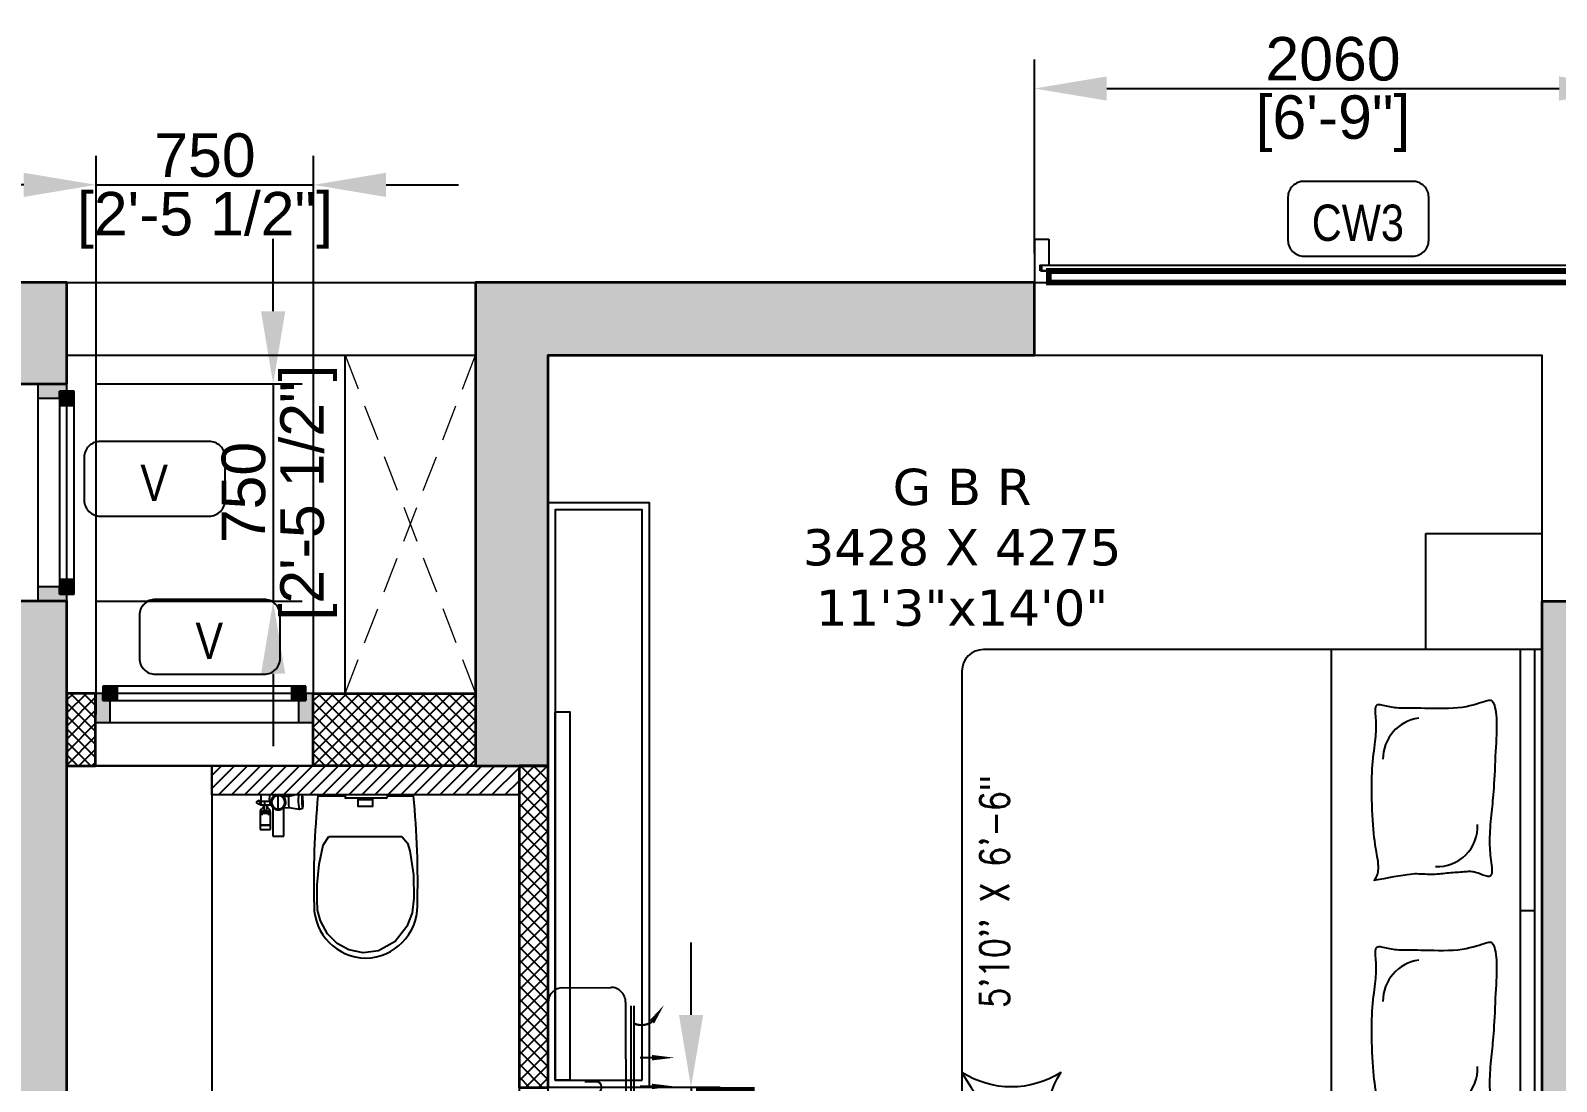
# Model space of a CAD drawing. Header units: millimetres. Extents: x 94643 to 134206, y 115494 to 180803.
# Drawn here: x 122613 to 127876, y 173512 to 177137 of the extents above; entities that cross this region are included whole.
import ezdxf
from ezdxf.enums import TextEntityAlignment as Align

# ---------------------------------------------------------------- set-up
doc = ezdxf.new("R2010")
doc.units = ezdxf.units.MM
doc.linetypes.add('( Hidden )', pattern=[0.375, 0.25, -0.125])
for name, color, linetype in [('A-AC', 252, 'Continuous'), ('A-Bed Furniture', 253, 'Continuous'), ('A-Bed Side Table', 253, 'Continuous'), ('A-Dimensions', 4, 'Continuous'), ('A-Elevation 10', 8, 'Continuous'), ('A-Furniture', 8, 'Continuous'), ('A-Handwash Platform', 253, 'Continuous'), ('A-Hatch', 252, 'Continuous'), ('A-Ledge Wall', 8, 'Continuous'), ('A-Room Boundary', 44, 'Continuous'), ('A-Shaft Line', 253, 'Continuous'), ('A-Sofa Center  Table', 253, 'Continuous'), ('A-Text Main', 44, 'Continuous'), ('A-TV', 253, 'Continuous'), ('A-TV Unit', 252, 'Continuous'), ('A-Ventilator', 4, 'Continuous'), ('A-WC', 253, 'Continuous'), ('A-Window', 4, 'Continuous')]:
    doc.layers.add(name, color=color, linetype=linetype)
doc.layers.add('A-Wall', color=240, linetype='Continuous', lineweight=35)
doc.styles.add('2024-08-29_TOWER-A$0$simplex-0.8', font='simplex.shx', dxfattribs={"width": 0.8})
doc.styles.add('3BHK  WEST_UN-2$0$2024-08-30_TOWER-C$0$simplex-0.8', font='simplex.shx', dxfattribs={"width": 0.8})
doc.styles.add('3BHK  WEST_UN-2$0$AMISH', font='arial.ttf')
doc.styles.add('3BHK  WEST_UN-2$0$grid_text', font='verdana.ttf')
doc.styles.add('ARIAL', font='ARIALN.TTF')
doc.styles.add('S', font='arial.ttf', dxfattribs={"height": 150})
doc.dimstyles.new('DIMSMALL', dxfattribs={"dimtxt": 150, "dimasz": 250, "dimexe": 100, "dimexo": 100, "dimgap": 25, "dimtad": 1, "dimdec": 0, "dimzin": 0, "dimdsep": 46, "dimtxsty": 'S', "dimcen": 0, "dimdle": 100, "dimclrd": 8, "dimclre": 8, "dimclrt": 256, "dimazin": 0, "dimtfac": 1, "dimtdec": 0, "dimtix": 1, "dimtmove": 0, "dimatfit": 3, "dimldrblk": '12_DatumFilled', "dimfxl": 1, "dimtolj": 1, "dimtzin": 0, "dimlwd": -1, "dimlwe": -1, "dimarcsym": 1})
pattern_1 = [(45, (-11364.6, -0.0002), (-22.45064, 22.45064), []), (135, (-11364.6, -0.0002), (-22.45064, -22.45064), [])]

# ---------------------------------------------------------------- blocks, each defined once
blk = doc.blocks.new('*D257')
at = {"layer": 'A-Dimensions', "color": 8, "transparency": 16777216}
for p, q in [((126075.2, 176367.7), (126075.2, 177036.9)), ((128135.4, 176367.7), (128135.4, 177036.9)), ((126325.2, 176936.9), (127885.4, 176936.9))]:
    blk.add_line(p, q, dxfattribs=at)
for points in [[(126325.2, 176978.6), (126325.2, 176895.3), (126075.2, 176936.9)], [(127885.4, 176978.6), (127885.4, 176895.3), (128135.4, 176936.9)]]:
    blk.add_solid(points, dxfattribs=at)
at = {"layer": 'Defpoints', "color": 0, "transparency": 16777216}
for p in [(128135.4, 176936.9), (126075.2, 176267.7), (128135.4, 176267.7)]:
    blk.add_point(p, dxfattribs=at)
at = {"layer": 'A-Dimensions', "lineweight": 30, "transparency": 16777216, "char_height": 150, "attachment_point": 5, "style": 'S'}
for s, insert in [('\\A1;2060', (127105.3, 177038.5)), ('\\A1;[6\'-9"]', (127105.3, 176815.8))]:
    blk.add_mtext(s, dxfattribs=dict(at, insert=insert))
blk = doc.blocks.new('12_DatumFilled')
at = {"color": 8, "linetype": 'ByBlock'}
blk.add_solid([(0, 0.577), (-1, 0), (0, -0.577)], dxfattribs=at)
blk = doc.blocks.new('*D264')
at = {"layer": 'A-Dimensions', "color": 8, "transparency": 16777216}
for p, q in [((122839.4, 174777.7), (122839.4, 176704.6)), ((123589.4, 174777.7), (123589.4, 176704.6)), ((122589.4, 176604.6), (122339.4, 176604.6)), ((122839.4, 176604.6), (123589.4, 176604.6)), ((123839.4, 176604.6), (124089.4, 176604.6))]:
    blk.add_line(p, q, dxfattribs=at)
for points in [[(122589.4, 176646.3), (122589.4, 176562.9), (122839.4, 176604.6)], [(123839.4, 176646.3), (123839.4, 176562.9), (123589.4, 176604.6)]]:
    blk.add_solid(points, dxfattribs=at)
at = {"layer": 'Defpoints', "color": 0, "transparency": 16777216}
for p in [(123589.4, 176604.6), (122839.4, 174677.7), (123589.4, 174677.7)]:
    blk.add_point(p, dxfattribs=at)
at = {"layer": 'A-Dimensions', "lineweight": 30, "transparency": 16777216, "char_height": 150, "attachment_point": 5, "style": 'S'}
for s, insert in [('\\A1;750', (123214.4, 176706.2)), ('\\A1;[2\'-5 1/2"]', (123214.4, 176482.5))]:
    blk.add_mtext(s, dxfattribs=dict(at, insert=insert))
blk = doc.blocks.new('*D267')
at = {"layer": 'A-Dimensions', "color": 8, "transparency": 16777216}
for p, q in [((124891.2, 173741.8), (124891.2, 173991.8)), ((124399.8, 173491.8), (124991.2, 173491.8)), ((124891.2, 173491.8), (124891.2, 172641.8)), ((124399.8, 172641.8), (124991.2, 172641.8)), ((124891.2, 172391.8), (124891.2, 172141.8))]:
    blk.add_line(p, q, dxfattribs=at)
for points in [[(124849.5, 173741.8), (124932.9, 173741.8), (124891.2, 173491.8)], [(124849.5, 172391.8), (124932.9, 172391.8), (124891.2, 172641.8)]]:
    blk.add_solid(points, dxfattribs=at)
at = {"layer": 'Defpoints', "color": 0, "transparency": 16777216}
for p in [(124299.8, 173491.8), (124299.8, 172641.8), (124891.2, 172641.8)]:
    blk.add_point(p, dxfattribs=at)
at = {"layer": 'A-Dimensions', "lineweight": 30, "transparency": 16777216, "char_height": 150, "attachment_point": 5, "rotation": 90, "style": 'S'}
for s, insert in [('\\A1;[2\'-9 1/2"]', (125013.3, 173066.8)), ('\\A1;850', (124789.6, 173066.8))]:
    blk.add_mtext(s, dxfattribs=dict(at, insert=insert))
blk = doc.blocks.new('*D273')
at = {"layer": 'A-Dimensions', "color": 8, "linetype": 'Continuous', "transparency": 16777216}
for p, q in [((123449.7, 176168.4), (123449.7, 176418.4)), ((122839.8, 175918.4), (123549.7, 175918.4)), ((123449.7, 175918.4), (123449.7, 175168.4)), ((122839.8, 175168.4), (123549.7, 175168.4)), ((123449.7, 174918.4), (123449.7, 174668.4))]:
    blk.add_line(p, q, dxfattribs=at)
for points in [[(123408, 176168.4), (123491.3, 176168.4), (123449.7, 175918.4)], [(123408, 174918.4), (123491.3, 174918.4), (123449.7, 175168.4)]]:
    blk.add_solid(points, dxfattribs=at)
at = {"layer": 'Defpoints', "color": 0, "linetype": 'Continuous', "transparency": 16777216}
for p in [(122739.8, 175918.4), (122739.8, 175168.4), (123449.7, 175168.4)]:
    blk.add_point(p, dxfattribs=at)
at = {"layer": 'A-Dimensions', "linetype": 'Continuous', "transparency": 16777216, "char_height": 150, "attachment_point": 5, "rotation": 90, "style": 'S'}
for s, insert in [('\\A1;[2\'-5 1/2"]', (123571.8, 175543.4)), ('\\A1;750', (123348.1, 175543.4))]:
    blk.add_mtext(s, dxfattribs=dict(at, insert=insert))
blk = doc.blocks.new('A$C8746df6f')
at = {"layer": 'A-Window', "color": 4, "linetype": 'Continuous'}
for p, q in [((-2195.2, 2482.5), (-2145.2, 2482.5)), ((-2195.2, 2482.5), (-2195.2, 2332.5)), ((-2145.2, 2482.5), (-2145.2, 2392.5)), ((-92, 2470.9), (-170.4, 2392.5)), ((-56.6, 2435.5), (-135, 2357.1)), ((-92, 2470.9), (-56.6, 2435.5)), ((-2170.2, 2392.5), (-2145.2, 2392.5)), ((-2170.2, 2392.5), (-2170.2, 2372.5)), ((-2170.2, 2372.5), (-2145.2, 2372.5)), ((-2145.2, 2372.5), (-2145.2, 2332.5)), ((-190.4, 2372.5), (-198, 2364.8)), ((-190.4, 2372.5), (-155.4, 2372.5)), ((-170.4, 2392.5), (-155.4, 2392.5)), ((-155.4, 2392.5), (-155.4, 2372.5)), ((-155, 2372.1), (-135, 2372.1)), ((-155, 2372.1), (-155, 2337.1)), ((-135, 2372.1), (-135, 2357.1)), ((-2195.2, 2332.5), (-2145.2, 2332.5)), ((-198, 2364.8), (-162.7, 2329.5)), ((-195, 2332.5), (-195.1, 2332.5)), ((-195, 2332.5), (-195.1, 2332.5)), ((-195, 2332.5), (-195.1, 2332.5)), ((-195, 2332.5), (-195.1, 2332.5)), ((-155, 2337.1), (-162.7, 2329.5)), ((-195, 1282.5), (-155, 1282.5)), ((-195, 1232.5), (-195, 1282.5)), ((-155, 1257.5), (-155, 1282.5)), ((-135, 1257.5), (-135, 1282.5)), ((-135, 1282.5), (-45, 1282.5)), ((-45, 1232.5), (-45, 1282.5)), ((-195, 1232.5), (-45, 1232.5)), ((-155, 1257.5), (-135, 1257.5))]:
    blk.add_line(p, q, dxfattribs=at)
at = {"layer": 'A-Window', "color": 4, "linetype": 'Continuous', "flags": 128}
for points in [[(-2175.2, 2372.5), (-2175.2, 2392.5), (-150.4, 2392.5), (-150.4, 2372.5)], [(-155, 2377.1), (-135, 2377.1), (-135, 1257.5), (-155, 1257.5)]]:
    blk.add_lwpolyline(points, close=True, dxfattribs=at)
at = {"layer": 'A-Window', "color": 5, "const_width": 20}
blk.add_lwpolyline([(-195, 1257.5), (-155, 1257.5), (-155, 2372.5), (-2145.2, 2372.5), (-2145.2, 2332.5), (-195, 2332.5), (-195, 1257.5)], dxfattribs=at)
blk = doc.blocks.new('A$Cc5426abf')
at = {"layer": 'A-Ventilator', "linetype": 'Continuous'}
for points in [[(25, 225), (75, 225), (75, 275), (25, 275)], [(725, 275), (675, 275), (675, 225), (725, 225)], [(0, 150), (50, 150), (50, 225), (25, 225), (25, 250), (0, 250)], [(750, 250), (725, 250), (725, 225), (700, 225), (700, 150), (750, 150)]]:
    blk.add_hatch(color=256, dxfattribs=at).paths.add_polyline_path(points)
for p, q in [((75, 275), (25, 275)), ((25, 275), (25, 225)), ((675, 275), (75, 275)), ((75, 225), (75, 275)), ((675, 275), (75, 275)), ((725, 275), (675, 275)), ((675, 275), (675, 225)), ((725, 225), (725, 275)), ((0, 250), (0, 150)), ((750, 250), (0, 250)), ((25, 250), (0, 250)), ((0, 250), (0, 150)), ((0, 250), (0, 150)), ((25, 225), (25, 250)), ((50, 225), (25, 225)), ((25, 225), (75, 225)), ((50, 150), (50, 225)), ((675, 250), (75, 250)), ((75, 225), (675, 225)), ((675, 225), (725, 225)), ((725, 225), (700, 225)), ((700, 225), (700, 150)), ((750, 250), (725, 250)), ((725, 250), (725, 225)), ((750, 250), (750, 150)), ((750, 250), (750, 150)), ((750, 250), (750, 150)), ((0, 150), (0, 0)), ((0, 150), (50, 150)), ((0, 150), (0, 0)), ((50, 150), (700, 150)), ((700, 150), (750, 150)), ((750, 150), (750, 0)), ((750, 150), (750, 0)), ((750, 0), (0, 0))]:
    blk.add_line(p, q, dxfattribs=at)
blk = doc.blocks.new('3BHK  WEST_UN-2$0$WALL MOUNTED SPLIT AC')
at = {"layer": 'A-AC'}
for p, q in [((18065.12, -8113.34), (18065.11, -8079.5)), ((18067.15, -8077.46), (18073.71, -8077.46)), ((18075.75, -8079.5), (18075.75, -8113.29)), ((18064.01, -8112.84, 0), (18064, -8079.99, 0)), ((18064.41, -8112.84, 0), (18064.41, -8079.99, 0)), ((18073.72, -8115.33), (18067.16, -8115.38))]:
    blk.add_line(p, q, dxfattribs=at)
at = {"layer": 'A-AC', "elevation": 0}
for points in [[(18059.86, -8080.11, 0, 0.75, 0), (18061.51, -8081.22, 0.75, 0.75, 0)], [(18058.43, -8086.05, 0, 0.75, 0), (18061.52, -8086.05, 0.75, 0.75, 0)], [(18058.44, -8089.99, 0, 0.75, 0), (18061.52, -8089.99, 0.75, 0.75, 0)], [(18058.44, -8093.93, 0, 0.75, 0), (18061.52, -8093.93, 0.75, 0.75, 0)], [(18058.44, -8097.86, 0, 0.75, 0), (18061.52, -8097.86, 0.75, 0.75, 0)], [(18058.44, -8101.8, 0, 0.75, 0), (18061.52, -8101.8, 0.75, 0.75, 0)], [(18058.44, -8105.74, 0, 0.75, 0), (18061.52, -8105.74, 0.75, 0.75, 0)], [(18059.87, -8112.95, 0, 0.75, 0), (18061.51, -8110.65, 0.75, 0.75, 0)]]:
    blk.add_lwpolyline(points, format="xyseb", dxfattribs=at)
at = {"layer": 'A-AC', "const_width": 0.3, "elevation": 0}
for points in [[(18061.51, -8081.22, 0.246742), (18063.87, -8081.49, -4.761831)], [(18061.51, -8110.65, -0.246742), (18063.87, -8110.38, 4.761831)]]:
    blk.add_lwpolyline(points, format="xyb", dxfattribs=at)
for points in [[(18061.52, -8086.05), (18063.17, -8086.05)], [(18061.52, -8089.99), (18063.17, -8089.99)], [(18061.52, -8093.93), (18063.17, -8093.93)], [(18061.52, -8097.86), (18063.17, -8097.86)], [(18061.52, -8101.8), (18063.17, -8101.8)], [(18061.52, -8105.74), (18063.17, -8105.74)]]:
    blk.add_lwpolyline(points, dxfattribs=at)
at = {"layer": 'A-AC'}
for centre, start, end in [((18067.15, -8079.5), 90.0082, 180.0082), ((18073.71, -8079.5), 0.0078, 90.0078), ((18067.16, -8113.34), 180.0082, 270.0082), ((18073.71, -8113.29), 270.0078, 0.0078)]:
    blk.add_arc(centre, 2.04, start, end, dxfattribs=at)
at = {"layer": 'A-AC', "style": '3BHK  WEST_UN-2$0$AMISH'}
blk.add_attdef('IDU', text='', height=2.4, rotation=90.0082, dxfattribs=at).set_placement((18070, -8096.33, 0), align=Align.MIDDLE_CENTER)
blk = doc.blocks.new('3BHK  WEST_UN-2$0$fgdskokjmfv')
at = {"layer": 'A-WC', "linetype": 'Continuous'}
for p, q in [((15769362.5, 1072214.8), (15769328, 1072207)), ((15769362.5, 1072214.8), (15769374.5, 1072212)), ((15769217.4, 1072186.7), (15769217.5, 1072186.9)), ((15769217.4, 1072186.5), (15769217.4, 1072186.7)), ((15769217.4, 1072186.3), (15769217.4, 1072186.5)), ((15769217.4, 1072186.1), (15769217.4, 1072186.3)), ((15769217.4, 1072186.3), (15769217.4, 1072186.3)), ((15769217.5, 1072185.9), (15769217.4, 1072186.1)), ((15769217.5, 1072187.3), (15769217.6, 1072187.5)), ((15769217.5, 1072187.1), (15769217.5, 1072187.3)), ((15769217.5, 1072186.9), (15769217.5, 1072187.1)), ((15769217.5, 1072185.7), (15769217.5, 1072185.9)), ((15769217.5, 1072185.5), (15769217.5, 1072185.7)), ((15769217.5, 1072185.3), (15769217.5, 1072185.5)), ((15769217.6, 1072185.1), (15769217.5, 1072185.3)), ((15769217.6, 1072187.7), (15769217.7, 1072187.9)), ((15769217.6, 1072187.5), (15769217.6, 1072187.7)), ((15769217.6, 1072184.9), (15769217.6, 1072185.1)), ((15769217.7, 1072184.7), (15769217.6, 1072184.9)), ((15769217.7, 1072187.9), (15769217.8, 1072188.1)), ((15769217.8, 1072184.5), (15769217.7, 1072184.7)), ((15769217.8, 1072188.3), (15769217.9, 1072188.5)), ((15769217.8, 1072188.1), (15769217.8, 1072188.3)), ((15769217.8, 1072184.3), (15769217.8, 1072184.5)), ((15769217.9, 1072184.2), (15769217.8, 1072184.3)), ((15769217.9, 1072188.5), (15769218, 1072188.7)), ((15769218, 1072184), (15769217.9, 1072184.2)), ((15769218, 1072188.7), (15769218.1, 1072188.8)), ((15769218.1, 1072183.8), (15769218, 1072184)), ((15769218.1, 1072188.8), (15769218.2, 1072189)), ((15769218.2, 1072183.6), (15769218.1, 1072183.8)), ((15769218.2, 1072189), (15769218.3, 1072189.2)), ((15769218.3, 1072183.5), (15769218.2, 1072183.6)), ((15769218.3, 1072189.2), (15769218.4, 1072189.3)), ((15769218.5, 1072183.3), (15769218.3, 1072183.5)), ((15769218.4, 1072189.3), (15769218.5, 1072189.5)), ((15769218.5, 1072189.5), (15769218.7, 1072189.6)), ((15769218.6, 1072183.2), (15769218.5, 1072183.3)), ((15769218.7, 1072183), (15769218.6, 1072183.2)), ((15769218.7, 1072189.6), (15769218.8, 1072189.8)), ((15769218.8, 1072182.9), (15769218.7, 1072183)), ((15769218.8, 1072189.8), (15769218.9, 1072189.9)), ((15769219, 1072182.7), (15769218.8, 1072182.9)), ((15769218.9, 1072189.9), (15769219.1, 1072190.1)), ((15769219.1, 1072182.6), (15769219, 1072182.7)), ((15769219.1, 1072190.1), (15769219.2, 1072190.2)), ((15769219.3, 1072182.5), (15769219.1, 1072182.6)), ((15769219.2, 1072190.2), (15769219.4, 1072190.3)), ((15769219.4, 1072182.3), (15769219.3, 1072182.5)), ((15769219.4, 1072190.3), (15769219.6, 1072190.4)), ((15769219.6, 1072182.2), (15769219.4, 1072182.3)), ((15769219.6, 1072190.4), (15769219.7, 1072190.6)), ((15769219.8, 1072182.1), (15769219.6, 1072182.2)), ((15769219.7, 1072190.6), (15769219.9, 1072190.7)), ((15769219.9, 1072182), (15769219.8, 1072182.1)), ((15769219.9, 1072190.7), (15769220.1, 1072190.8)), ((15769220.1, 1072181.9), (15769219.9, 1072182)), ((15769220.1, 1072190.8), (15769220.3, 1072190.8)), ((15769220.3, 1072181.8), (15769220.1, 1072181.9)), ((15769220.3, 1072190.8), (15769220.4, 1072190.9)), ((15769220.5, 1072181.7), (15769220.3, 1072181.8)), ((15769220.4, 1072190.9), (15769220.6, 1072191)), ((15769220.7, 1072181.7), (15769220.5, 1072181.7)), ((15769220.6, 1072191), (15769220.8, 1072191.1)), ((15769220.9, 1072181.6), (15769220.7, 1072181.7)), ((15769220.8, 1072191.1), (15769221, 1072191.1)), ((15769221, 1072181.5), (15769220.9, 1072181.6)), ((15769221, 1072191.1), (15769221.2, 1072191.2)), ((15769221.2, 1072181.5), (15769221, 1072181.5)), ((15769221.2, 1072191.2), (15769221.4, 1072191.2)), ((15769221.4, 1072181.4), (15769221.2, 1072181.5)), ((15769221.4, 1072191.2), (15769221.6, 1072191.3)), ((15769221.6, 1072181.4), (15769221.4, 1072181.4)), ((15769221.6, 1072191.3), (15769221.8, 1072191.3)), ((15769221.8, 1072181.4), (15769221.6, 1072181.4)), ((15769221.8, 1072191.3), (15769222, 1072191.3)), ((15769222, 1072181.4), (15769221.8, 1072181.4)), ((15769222, 1072191.3), (15769222.2, 1072191.3)), ((15769222.2, 1072181.3), (15769222, 1072181.4)), ((15769222.2, 1072191.3), (15769222.4, 1072191.3)), ((15769222.4, 1072181.3), (15769222.2, 1072181.3)), ((15769222.4, 1072191.3), (15769222.4, 1072191.3)), ((15769222.5, 1072191.3), (15769222.4, 1072191.3)), ((15769222.4, 1072191.3), (15769222.4, 1072191.3)), ((15769222.4, 1072191.3), (15769222.5, 1072191.3)), ((15769222.5, 1072181.3), (15769222.4, 1072181.3)), ((15769222.4, 1072181.3), (15769222.4, 1072181.3)), ((15769222.4, 1072181.3), (15769222.5, 1072181.3)), ((15769222.6, 1072191.3), (15769222.5, 1072191.3)), ((15769222.5, 1072191.3), (15769222.5, 1072191.3)), ((15769222.5, 1072191.3), (15769222.7, 1072191.3)), ((15769222.6, 1072181.3), (15769222.5, 1072181.3)), ((15769222.5, 1072181.3), (15769222.5, 1072181.3)), ((15769222.5, 1072181.3), (15769222.7, 1072181.3)), ((15769222.8, 1072191.3), (15769222.6, 1072191.3)), ((15769222.8, 1072181.3), (15769222.6, 1072181.3)), ((15769222.7, 1072191.3), (15769222.9, 1072191.3)), ((15769222.7, 1072181.3), (15769222.8, 1072181.3)), ((15769232.1, 1072191.3), (15769222.8, 1072191.3)), ((15769222.8, 1072181.3), (15769228.8, 1072181.3)), ((15769223, 1072181.3), (15769222.8, 1072181.3)), ((15769222.9, 1072191.3), (15769223.1, 1072191.3)), ((15769223.3, 1072181.3), (15769223, 1072181.3)), ((15769223.1, 1072191.3), (15769223.4, 1072191.3)), ((15769223.6, 1072181.3), (15769223.3, 1072181.3)), ((15769223.4, 1072191.3), (15769223.8, 1072191.3)), ((15769224, 1072181.3), (15769223.6, 1072181.3)), ((15769223.8, 1072191.3), (15769224.2, 1072191.3)), ((15769224.4, 1072181.3), (15769224, 1072181.3)), ((15769224.2, 1072191.3), (15769224.7, 1072191.3)), ((15769224.9, 1072181.3), (15769224.4, 1072181.3)), ((15769228.6, 1072190), (15769228.8, 1072176)), ((15769228.7, 1072190), (15769232.9, 1072190)), ((15769233.2, 1072176), (15769228.9, 1072176)), ((15769231.8, 1072211.9), (15769232.1, 1072190)), ((15769309.2, 1072211.9), (15769231.8, 1072211.9)), ((15769232.9, 1072190), (15769239.6, 1072190)), ((15769233.1, 1072183), (15769232.9, 1072190)), ((15769233.2, 1072176), (15769233.1, 1072183)), ((15769239.6, 1072176), (15769233.2, 1072176)), ((15769239.6, 1072190), (15769243.9, 1072190)), ((15769243.8, 1072176), (15769239.6, 1072176)), ((15769240, 1072176), (15769240, 1072167.3)), ((15769242, 1072176), (15769242, 1072161.6)), ((15769243.9, 1072183), (15769243.8, 1072176)), ((15769247.1, 1072176), (15769243.8, 1072176)), ((15769243.9, 1072190), (15769247.1, 1072190)), ((15769243.9, 1072190), (15769243.9, 1072183)), ((15769247.1, 1072190), (15769264.5, 1072190)), ((15769264.4, 1072176), (15769247.1, 1072176)), ((15769252.2, 1072161.6), (15769252.2, 1072176)), ((15769254.3, 1072167.3), (15769254.3, 1072176)), ((15769262.2, 1072190), (15769262.5, 1072211.9)), ((15769262.2, 1072191.3), (15769262.5, 1072191.3)), ((15769262.5, 1072191.3), (15769263.8, 1072191.3)), ((15769263.8, 1072191.3), (15769265.2, 1072191.3)), ((15769264.4, 1072183), (15769264.5, 1072190)), ((15769264.4, 1072176), (15769264.4, 1072183)), ((15769265.9, 1072181.3), (15769264.5, 1072181.3)), ((15769265.2, 1072191.3), (15769266.5, 1072191.3)), ((15769266.6, 1072181.3), (15769265.9, 1072181.3)), ((15769273.1, 1072167.7), (15769273.1, 1072069.7)), ((15769274.3, 1072211.9), (15769274.3, 1072210.2)), ((15769274.3, 1072210.2), (15769274.3, 1072208.5)), ((15769274.3, 1072208.5), (15769274.3, 1072206.8)), ((15769274.3, 1072206.8), (15769274.3, 1072205.4)), ((15769292.1, 1072163.3), (15769292.1, 1072209.4)), ((15769309.2, 1072211.4), (15769309.2, 1072211.9)), ((15769309.2, 1072209.7), (15769309.2, 1072211.4)), ((15769309.2, 1072208), (15769309.2, 1072209.7)), ((15769309.2, 1072206.4), (15769309.2, 1072208)), ((15769309.2, 1072206), (15769309.2, 1072206.4)), ((15769328, 1072207), (15769309.9, 1072206.4)), ((15769311.1, 1072167.5), (15769329.3, 1072168.1)), ((15769311.2, 1072069.7), (15769311.2, 1072167.7)), ((15769329.3, 1072168.1), (15769364.2, 1072162.5)), ((15769364.3, 1072162.5), (15769376.1, 1072166)), ((15769428.5, 1072209.1), (15769522.1, 1072209.1)), ((15769667.1, 1072211.9), (15769522.1, 1072211.9)), ((15769522.1, 1072211.9), (15769522.1, 1072203.9)), ((15769664.1, 1072200.9), (15769525.1, 1072200.9)), ((15769618.4, 1072200.9), (15769565.9, 1072200.9)), ((15769565.9, 1072200.9), (15769565.9, 1072197.6)), ((15769618.4, 1072194.8), (15769565.9, 1072194.8)), ((15769565.9, 1072194.8), (15769565.9, 1072174.4)), ((15769567.3, 1072172.9), (15769616.9, 1072172.9)), ((15769567.4, 1072196.1), (15769616.9, 1072196.1)), ((15769618.4, 1072197.6), (15769618.4, 1072200.9)), ((15769618.4, 1072174.4), (15769618.4, 1072194.8)), ((15769667.1, 1072211.9), (15769667.1, 1072203.9)), ((15769667.1, 1072209.1), (15769758.5, 1072209.1)), ((15769229.4, 1072152.1), (15769229.4, 1072141.2)), ((15769229.6, 1072148.4), (15769264.6, 1072148.4)), ((15769229.6, 1072148.4), (15769229.6, 1072107.6)), ((15769235.2, 1072152.4), (15769235.2, 1072142.5)), ((15769240, 1072155.2), (15769240, 1072152.4)), ((15769254.3, 1072152.4), (15769254.3, 1072155.2)), ((15769259, 1072142.5), (15769259, 1072152.4)), ((15769264.6, 1072107.6), (15769264.6, 1072148.4)), ((15769264.9, 1072141.2), (15769264.9, 1072152.1)), ((15769229.6, 1072107.6), (15769264.6, 1072107.6)), ((15769229.6, 1072107.1), (15769229.6, 1072107.6)), ((15769264.6, 1072107.6), (15769229.6, 1072107.6)), ((15769264.6, 1072107.1), (15769229.6, 1072107.1)), ((15769229.6, 1072107.1), (15769229.6, 1072093)), ((15769229.6, 1072093), (15769264.6, 1072093)), ((15769264.6, 1072107.1), (15769264.6, 1072107.6)), ((15769264.6, 1072093), (15769264.6, 1072107.1)), ((15769273.1, 1072069.7), (15769311.2, 1072069.7)), ((15769466.3, 1072068.4), (15769718.4, 1072068.4))]:
    blk.add_line(p, q, dxfattribs=at)
at = {"layer": 'A-WC', "linetype": 'Continuous', "flags": 128}
blk.add_lwpolyline([(15769718.4, 1072068.4), (15769737.6, 1072045.5), (15769745.9, 1072018.8), (15769758.3, 1071936), (15769759.7, 1071856.1), (15769753.6, 1071804.7), (15769735.8, 1071758), (15769695.5, 1071705.9), (15769637.7, 1071673.8), (15769584.5, 1071667.4), (15769535.5, 1071677.4), (15769494.7, 1071699.3), (15769461.6, 1071732.3), (15769437.5, 1071777.7), (15769427.2, 1071814.6), (15769425.9, 1071851.1), (15769426.5, 1071902.1), (15769433.3, 1071973.6), (15769447, 1072039.1), (15769466.3, 1072068.4)], dxfattribs=at)
at = {"layer": 'A-WC', "linetype": 'Continuous'}
for centre, radius, start, end in [((15769292.1, 1072186.3), 26.2, 100.2496, 180), ((15769292.1, 1072186.3), 26.2, 180, 0), ((15769292.1, 1072186.3), 23, 0, 180), ((15769292.1, 1072186.3), 23, 180, 0), ((15769292.1, 1072189.5), 28.9, 228.7983, 242.5322), ((15769292.1, 1072186.3), 26.2, 0, 132.8693), ((15769292.1, 1072189.5), 28.9, 297.4678, 311.2017), ((15772559.7, 1071909.6), 3145.4, 174.5369, 181.4631), ((15769525.1, 1072203.9), 3, 180, 270), ((15769567.4, 1072197.6), 1.5, 180, 270), ((15769567.3, 1072174.4), 1.46, 180, 270), ((15769616.9, 1072197.6), 1.5, 270, 0), ((15769616.9, 1072174.4), 1.46, 270, 0), ((15769664.1, 1072203.9), 3, 270, 0), ((15766627.4, 1071909.6), 3145.4, 358.5369, 5.4631), ((15769595.6, 1071829.3), 180.3, 180, 269.3484), ((15769591.5, 1071829.3), 180.3, 270.6516, 0)]:
    blk.add_arc(centre, radius, start, end, dxfattribs=at)
for centre, major_axis, ratio, start_param, end_param in [((15769363.4, 1072188.7), (-0.8, 26.2), 0.087894, 0.017046, 3.133769), ((15769247.1, 1072152.1), (17.8, 0), 0.939693, 1.86017, 3.254011), ((15769247.1, 1072152.1), (17.8, 0), 0.939693, 6.170767, 7.561634), ((15769310.5, 1072186.9), (-0.6, 19.4), 0.087894, 6.275362, 6.466185), ((15769310.5, 1072186.9), (-0.6, 19.4), 0.087894, 2.98627, 3.106469), ((15769328.7, 1072187.5), (-0.6, 19.4), 0.087894, 6.275362, 9.416955), ((15769375.3, 1072189), (-0.7, 23), 0.087894, 0.026053, 3.133769), ((15769375.3, 1072189), (-0.7, 23), 0.087894, 3.165124, 6.230506), ((15769247.1, 1072141.2), (17.8, 0), 0.939693, 2.995055, 3.28771), ((15769247.1, 1072141.2), (17.8, 0), 0.939693, 0.452611, 2.688981), ((15769247.1, 1072141.2), (13.4, 0), 0.939693, 1.839841, 2.521963), ((15769247.1, 1072142.5), (11.9, 0), 0.939693, 1.570796, 2.584055), ((15769247.1, 1072142.5), (11.9, 0), 0.939693, 1.570796, 2.584055), ((15769247.1, 1072141), (11.9, 0), 0.939693, 1.570796, 2.410164), ((15769247.1, 1072141.2), (13.4, 0), 0.939693, 1.634555, 1.767445), ((15769247.1, 1072142.5), (11.9, 0), 0.939693, 0.557537, 1.570796), ((15769247.1, 1072142.5), (11.9, 0), 0.939693, 0.557537, 1.570796), ((15769247.1, 1072141), (11.9, 0), 0.939693, 0.731428, 1.570796), ((15769247.1, 1072141.2), (13.4, 0), 0.939693, 1.374148, 1.507037), ((15769247.1, 1072141.2), (13.4, 0), 0.939693, 0.61963, 1.312246), ((15769247.1, 1072141.2), (17.8, 0), 0.939693, 6.137068, 6.429723)]:
    blk.add_ellipse(centre, major_axis=major_axis, ratio=ratio, start_param=start_param, end_param=end_param, dxfattribs=at)
blk = doc.blocks.new('2024-08-29_TOWER-A$0$WNTG')
at = {"layer": 'A-Text Main'}
blk.add_lwpolyline([(-187.8, 246.2), (187.8, 246.2, -0.414214), (242.8, 191.2), (242.8, 43.3, -0.414214), (187.8, -11.7), (-187.8, -11.7, -0.414214), (-242.8, 43.3), (-242.8, 191.2, -0.414214)], format="xyb", close=True, dxfattribs=at)
at = {"layer": 'A-Text Main', "style": '2024-08-29_TOWER-A$0$simplex-0.8', "width": 0.8}
blk.add_attdef('WNTG', text='', height=150, dxfattribs=at).set_placement((-1.6, 43), align=Align.CENTER)
blk = doc.blocks.new('3BHK  WEST_UN-2$0$2024-08-30_TOWER-C$0$king size bed')
at = {"layer": 'A-Bed Furniture'}
for p, q in [((0.825, 2), (-0.825, 2)), ((-0.9, 1.925), (-0.9, 0.425)), ((0.9, 0), (0.9, 1.925)), ((-0.9, 0.725), (0.9, 0.725)), ((-0.9, 0), (-0.9, 0.425)), ((0.9, 0.075), (-0.9, 0.075)), ((0, 0.075), (0, 0.025)), ((0, 0.075), (0, 0.075))]:
    blk.add_line(p, q, dxfattribs=at)
blk.add_lwpolyline([(-0.9, 1.6586, -0.292894), (-0.5586, 1.6586, -0.292894), (-0.5586, 2, 0.136668)], format="xyb", close=True, dxfattribs=at)
for points in [[(-0.7317, 0.5787), (-0.7264, 0.5744), (-0.7213, 0.571), (-0.7162, 0.5684), (-0.7111, 0.5664), (-0.7061, 0.5651), (-0.7012, 0.5642), (-0.6963, 0.5637), (-0.6914, 0.5635), (-0.6866, 0.5634), (-0.6818, 0.5635), (-0.6768, 0.5638), (-0.6717, 0.5642), (-0.6663, 0.5648), (-0.6607, 0.5656), (-0.6547, 0.5665), (-0.6482, 0.5675), (-0.6412, 0.5687), (-0.6335, 0.5701), (-0.6252, 0.5715), (-0.6161, 0.573), (-0.606, 0.5745), (-0.595, 0.576), (-0.5828, 0.5775), (-0.5695, 0.5789), (-0.5549, 0.5803), (-0.5392, 0.5815), (-0.5227, 0.5827), (-0.5057, 0.5837), (-0.4883, 0.5846), (-0.4708, 0.5853), (-0.4535, 0.5858), (-0.4365, 0.5862), (-0.4202, 0.5864), (-0.4044, 0.5863), (-0.3893, 0.5861), (-0.3746, 0.5857), (-0.3605, 0.5852), (-0.3468, 0.5844), (-0.3335, 0.5835), (-0.3207, 0.5825), (-0.3082, 0.5813), (-0.2962, 0.58), (-0.2845, 0.5786), (-0.2734, 0.5772), (-0.2628, 0.5759), (-0.2528, 0.5746), (-0.2434, 0.5735), (-0.2347, 0.5725), (-0.2266, 0.5718), (-0.2191, 0.5712), (-0.2121, 0.5708), (-0.2053, 0.5707), (-0.1987, 0.5707), (-0.1922, 0.5708), (-0.1856, 0.5712), (-0.1788, 0.5716), (-0.1717, 0.5722), (-0.1644, 0.5728), (-0.1572, 0.5733), (-0.1503, 0.5736), (-0.1438, 0.5737), (-0.138, 0.5733), (-0.1331, 0.5723), (-0.1292, 0.5707), (-0.1265, 0.5684), (-0.125, 0.5655), (-0.1243, 0.5619), (-0.1245, 0.5577), (-0.1252, 0.5531), (-0.1263, 0.5481), (-0.1276, 0.5428), (-0.129, 0.5372), (-0.1303, 0.5313), (-0.1315, 0.5253), (-0.1326, 0.5192), (-0.1336, 0.5129), (-0.1344, 0.5065), (-0.135, 0.5), (-0.1355, 0.4935), (-0.1359, 0.4869), (-0.1361, 0.4802), (-0.1362, 0.4734), (-0.1361, 0.4661), (-0.1361, 0.4583), (-0.136, 0.4496), (-0.136, 0.4399), (-0.1361, 0.4291), (-0.1363, 0.4169), (-0.1366, 0.4031), (-0.137, 0.3881), (-0.1373, 0.3722), (-0.1376, 0.3556), (-0.1376, 0.3388), (-0.1372, 0.322), (-0.1365, 0.3055), (-0.1352, 0.2896), (-0.1333, 0.2747), (-0.1309, 0.2608), (-0.1281, 0.248), (-0.1252, 0.2361), (-0.1221, 0.2253), (-0.1191, 0.2155), (-0.1163, 0.2068), (-0.1137, 0.1992), (-0.1117, 0.1927), (-0.1101, 0.1871), (-0.1093, 0.1824), (-0.1091, 0.1785), (-0.1097, 0.1751), (-0.1113, 0.1723), (-0.1138, 0.1697), (-0.1175, 0.1675), (-0.1222, 0.1653), (-0.1281, 0.1633), (-0.135, 0.1615), (-0.1427, 0.1599), (-0.1514, 0.1585), (-0.1607, 0.1573), (-0.1708, 0.1564), (-0.1814, 0.1559), (-0.1926, 0.1556), (-0.2043, 0.1557), (-0.2165, 0.1559), (-0.2293, 0.1564), (-0.2427, 0.1571), (-0.2567, 0.1578), (-0.2713, 0.1586), (-0.2866, 0.1594), (-0.3025, 0.1602), (-0.3188, 0.1609), (-0.3353, 0.1617), (-0.3517, 0.1624), (-0.3678, 0.1632), (-0.3834, 0.164), (-0.3982, 0.1648), (-0.412, 0.1656), (-0.4246, 0.1665), (-0.4362, 0.1674), (-0.4469, 0.1684), (-0.457, 0.1694), (-0.4668, 0.1704), (-0.4763, 0.1715), (-0.486, 0.1725), (-0.4959, 0.1736), (-0.5062, 0.1747), (-0.517, 0.1757), (-0.5279, 0.1767), (-0.539, 0.1776), (-0.5501, 0.1784), (-0.561, 0.1791), (-0.5717, 0.1796), (-0.5819, 0.18), (-0.5916, 0.1802), (-0.6009, 0.1801), (-0.6099, 0.1799), (-0.6186, 0.1796), (-0.6271, 0.179), (-0.6355, 0.1783), (-0.6439, 0.1774), (-0.6524, 0.1765), (-0.6611, 0.1753), (-0.6697, 0.1742), (-0.6782, 0.1732), (-0.6862, 0.1724), (-0.6937, 0.1719), (-0.7004, 0.1719), (-0.7061, 0.1725), (-0.7107, 0.1738), (-0.714, 0.1758), (-0.7161, 0.1786), (-0.7172, 0.1819), (-0.7174, 0.1857), (-0.7169, 0.1898), (-0.7159, 0.1942), (-0.7145, 0.1987), (-0.7128, 0.2031), (-0.7112, 0.2074), (-0.7095, 0.2117), (-0.7078, 0.2158), (-0.7063, 0.2199), (-0.7048, 0.2239), (-0.7035, 0.228), (-0.7025, 0.2321), (-0.7017, 0.2362), (-0.7011, 0.2403), (-0.7009, 0.2446), (-0.7008, 0.249), (-0.701, 0.2536), (-0.7012, 0.2584), (-0.7016, 0.2634), (-0.7021, 0.2687), (-0.7025, 0.2744), (-0.703, 0.2803), (-0.7035, 0.2866), (-0.7039, 0.2931), (-0.7044, 0.2998), (-0.7049, 0.3066), (-0.7054, 0.3135), (-0.706, 0.3204), (-0.7066, 0.3273), (-0.7073, 0.3341), (-0.708, 0.3409), (-0.7088, 0.3476), (-0.7094, 0.3543), (-0.71, 0.361), (-0.7105, 0.3677), (-0.7108, 0.3745), (-0.7109, 0.3813), (-0.7108, 0.3882), (-0.7105, 0.3952), (-0.7101, 0.4023), (-0.7097, 0.4094), (-0.7093, 0.4165), (-0.7091, 0.4237), (-0.7089, 0.431), (-0.709, 0.4383), (-0.7094, 0.4457), (-0.7103, 0.4542), (-0.7116, 0.4646), (-0.7137, 0.4778), (-0.7166, 0.4949), (-0.7205, 0.5168), (-0.7255, 0.5444), (-0.7317, 0.5787)], [(0.1033, 0.5787), (0.1086, 0.5744), (0.1137, 0.571), (0.1188, 0.5684), (0.1239, 0.5664), (0.1289, 0.5651), (0.1338, 0.5642), (0.1387, 0.5637), (0.1436, 0.5635), (0.1484, 0.5634), (0.1532, 0.5635), (0.1582, 0.5638), (0.1633, 0.5642), (0.1687, 0.5648), (0.1743, 0.5656), (0.1803, 0.5665), (0.1868, 0.5675), (0.1938, 0.5687), (0.2015, 0.5701), (0.2098, 0.5715), (0.2189, 0.573), (0.229, 0.5745), (0.24, 0.576), (0.2522, 0.5775), (0.2655, 0.5789), (0.2801, 0.5803), (0.2958, 0.5815), (0.3123, 0.5827), (0.3293, 0.5837), (0.3467, 0.5846), (0.3642, 0.5853), (0.3815, 0.5858), (0.3985, 0.5862), (0.4148, 0.5864), (0.4306, 0.5863), (0.4457, 0.5861), (0.4604, 0.5857), (0.4745, 0.5852), (0.4882, 0.5844), (0.5015, 0.5835), (0.5143, 0.5825), (0.5268, 0.5813), (0.5388, 0.58), (0.5505, 0.5786), (0.5616, 0.5772), (0.5722, 0.5759), (0.5822, 0.5746), (0.5916, 0.5735), (0.6003, 0.5725), (0.6084, 0.5718), (0.6159, 0.5712), (0.6229, 0.5708), (0.6297, 0.5707), (0.6363, 0.5707), (0.6428, 0.5708), (0.6494, 0.5712), (0.6562, 0.5716), (0.6633, 0.5722), (0.6706, 0.5728), (0.6778, 0.5733), (0.6847, 0.5736), (0.6912, 0.5737), (0.697, 0.5733), (0.7019, 0.5723), (0.7058, 0.5707), (0.7085, 0.5684), (0.71, 0.5655), (0.7107, 0.5619), (0.7105, 0.5577), (0.7098, 0.5531), (0.7087, 0.5481), (0.7074, 0.5428), (0.706, 0.5372), (0.7047, 0.5313), (0.7035, 0.5253), (0.7024, 0.5192), (0.7014, 0.5129), (0.7006, 0.5065), (0.7, 0.5), (0.6995, 0.4935), (0.6991, 0.4869), (0.6989, 0.4802), (0.6988, 0.4734), (0.6989, 0.4661), (0.6989, 0.4583), (0.699, 0.4496), (0.699, 0.4399), (0.6989, 0.4291), (0.6987, 0.4169), (0.6984, 0.4031), (0.698, 0.3881), (0.6977, 0.3722), (0.6974, 0.3556), (0.6974, 0.3388), (0.6978, 0.322), (0.6985, 0.3055), (0.6998, 0.2896), (0.7017, 0.2747), (0.7041, 0.2608), (0.7069, 0.248), (0.7098, 0.2361), (0.7129, 0.2253), (0.7159, 0.2155), (0.7187, 0.2068), (0.7213, 0.1992), (0.7233, 0.1927), (0.7249, 0.1871), (0.7257, 0.1824), (0.7259, 0.1785), (0.7253, 0.1751), (0.7237, 0.1723), (0.7212, 0.1697), (0.7175, 0.1675), (0.7128, 0.1653), (0.7069, 0.1633), (0.7, 0.1615), (0.6923, 0.1599), (0.6836, 0.1585), (0.6743, 0.1573), (0.6642, 0.1564), (0.6536, 0.1559), (0.6424, 0.1556), (0.6307, 0.1557), (0.6185, 0.1559), (0.6057, 0.1564), (0.5923, 0.1571), (0.5783, 0.1578), (0.5637, 0.1586), (0.5484, 0.1594), (0.5325, 0.1602), (0.5162, 0.1609), (0.4997, 0.1617), (0.4833, 0.1624), (0.4672, 0.1632), (0.4516, 0.164), (0.4368, 0.1648), (0.423, 0.1656), (0.4104, 0.1665), (0.3988, 0.1674), (0.3881, 0.1684), (0.378, 0.1694), (0.3682, 0.1704), (0.3587, 0.1715), (0.349, 0.1725), (0.3391, 0.1736), (0.3288, 0.1747), (0.318, 0.1757), (0.3071, 0.1767), (0.296, 0.1776), (0.2849, 0.1784), (0.274, 0.1791), (0.2633, 0.1796), (0.2531, 0.18), (0.2434, 0.1802), (0.2341, 0.1801), (0.2251, 0.1799), (0.2164, 0.1796), (0.2079, 0.179), (0.1995, 0.1783), (0.1911, 0.1774), (0.1826, 0.1765), (0.1739, 0.1753), (0.1653, 0.1742), (0.1568, 0.1732), (0.1488, 0.1724), (0.1413, 0.1719), (0.1346, 0.1719), (0.1289, 0.1725), (0.1243, 0.1738), (0.121, 0.1758), (0.1189, 0.1786), (0.1178, 0.1819), (0.1176, 0.1857), (0.1181, 0.1898), (0.1191, 0.1942), (0.1205, 0.1987), (0.1222, 0.2031), (0.1238, 0.2074), (0.1255, 0.2117), (0.1272, 0.2158), (0.1287, 0.2199), (0.1302, 0.2239), (0.1315, 0.228), (0.1325, 0.2321), (0.1333, 0.2362), (0.1339, 0.2403), (0.1341, 0.2446), (0.1342, 0.249), (0.134, 0.2536), (0.1338, 0.2584), (0.1334, 0.2634), (0.1329, 0.2687), (0.1325, 0.2744), (0.132, 0.2803), (0.1315, 0.2866), (0.1311, 0.2931), (0.1306, 0.2998), (0.1301, 0.3066), (0.1296, 0.3135), (0.129, 0.3204), (0.1284, 0.3273), (0.1277, 0.3341), (0.127, 0.3409), (0.1262, 0.3476), (0.1256, 0.3543), (0.125, 0.361), (0.1245, 0.3677), (0.1242, 0.3745), (0.1241, 0.3813), (0.1242, 0.3882), (0.1245, 0.3952), (0.1249, 0.4023), (0.1253, 0.4094), (0.1257, 0.4165), (0.1259, 0.4237), (0.1261, 0.431), (0.126, 0.4383), (0.1256, 0.4457), (0.1247, 0.4542), (0.1234, 0.4646), (0.1213, 0.4778), (0.1184, 0.4949), (0.1145, 0.5168), (0.1095, 0.5444), (0.1033, 0.5787)], [(0.9, 0.025), (-0.9, 0.025)], [(-0.9, 0), (0.9, 0)]]:
    blk.add_lwpolyline(points, dxfattribs=at)
for centre, radius, start, end in [((-0.825, 1.925), 0.075, 90, 180), ((0.825, 1.925), 0.075, 360, 90), ((-0.3124, 0.406), 0.1418, 7.3413, 90.47), ((0.5226, 0.406), 0.1418, 7.3413, 90.47), ((-0.545, 0.3601), 0.1387, 177.3191, 272.6809), ((0.29, 0.3601), 0.1387, 177.3191, 272.6809)]:
    blk.add_arc(centre, radius, start, end, dxfattribs=at)
at = {"layer": 'A-Bed Furniture', "ltscale": 5, "insert": (-0.3357, 1.9373), "char_height": 0.1, "width": 1.163145, "attachment_point": 1, "style": '3BHK  WEST_UN-2$0$2024-08-30_TOWER-C$0$simplex-0.8'}
blk.add_mtext('5\'10\'\' X 6\'-6"', dxfattribs=at)
blk = doc.blocks.new('A$Cc487e11b')
at = {"layer": 'A-Sofa Center  Table'}
blk.add_lwpolyline([(400, 400), (0, 400), (0, 0), (400, 0)], close=True, dxfattribs=at)
blk = doc.blocks.new('3.5BHK EAST-UN-5$0$2024-08-29_TOWER-A$0$TV FG')
at = {"layer": 'A-TV'}
blk.add_lwpolyline([(-635, -25), (635, -25), (635, -75), (-635, -75)], close=True, dxfattribs=at)
blk = doc.blocks.new('Unit-2')
at = {"layer": 'A-Hatch', "linetype": 'Continuous'}
h = blk.add_hatch(color=256, dxfattribs=at)
h.dxf.hatch_style = 1
h.paths.add_polyline_path([(-11112.5, 9544.7), (-7098, 9544.7), (-7098, 9794.7), (-11114.6, 9794.7), (-11114.6, 14070.1), (-10547.6, 14070.1), (-10547.6, 14320.1), (-11364.6, 14320.1), (-11364.6, 9197), (-11112.5, 9197)])
h.paths.add_polyline_path([(-5337.6, 13970.8), (-5337.6, 14320.1), (-7197.6, 14320.1), (-7197.6, 14070.1), (-5587.6, 14070.1), (-5587.6, 13970.8)])
h.paths.add_polyline_path([(-3677.6, 14320.1), (-3927.6, 14320.1), (-3927.6, 12653), (-3677.6, 12653), (-3677.6, 14070.1), (-1999.9, 14070.1), (-1999.9, 14320.1)])
h.paths.add_polyline_path([(-5587.6, 13220.8), (-5587.6, 9544.7), (-3677.6, 9544.7), (-3677.6, 9794.7), (-5337.6, 9794.7), (-5337.6, 13220.8)])
h.paths.add_polyline_path([(-250, 9794.7), (-2678, 9794.7), (-2678, 9544.7), (0, 9544.7), (0, 13220.1), (-250, 13220.1)])
h.paths.add_polyline_path([(0, 5755), (-2638, 5755), (-2638, 5505), (-250, 5505), (-250, 0), (0, 0)])
h.paths.add_polyline_path([(-3739.6, 250), (-3739.6, 3195), (-5623.6, 3195), (-5623.6, 2995), (-3939.6, 2995), (-3939.6, 250), (-4565.1, 250), (-4565.1, 0), (-3289.6, 0), (-3289.6, 250)])
h.paths.add_polyline_path([(-7037.6, 1729.3), (-7037.6, 3735), (-7237.6, 3735), (-7237.6, 1729.3)], flags=17)
h.paths.add_polyline_path([(-11114.6, 5532), (-7037.6, 5532), (-7037.6, 4735), (-7237.6, 4735), (-7237.6, 5332), (-11114.6, 5332), (-11114.6, 250), (-8334.7, 250), (-8334.7, 0), (-11364.6, 0), (-11364.6, 7997), (-11114.6, 7997)])
h.paths.add_polyline_path([(-7234.7, 0), (-5315.1, 0), (-5315.1, 250), (-5523.6, 250), (-5523.6, 962.8), (-5623.6, 962.8), (-5623.6, 250), (-7234.7, 250)])
h = blk.add_hatch(dxfattribs=at)
h.set_pattern_fill('ANSI37', color=256, scale=10)
h.set_pattern_definition(pattern_1)
h.paths.add_polyline_path([(-5587.6, 11294.7), (-5587.6, 11394.7), (-7097.6, 11394.7), (-7097.6, 12377.3), (-7197.6, 12377.3), (-7197.6, 10794.7), (-7097.6, 10794.7), (-7097.6, 11294.7)])
h.paths.add_polyline_path([(-7097.6, 14070.1), (-7097.6, 13227.3), (-7197.6, 13227.3), (-7197.6, 14070.1)])
h.paths.add_polyline_path([(-3677.6, 12653), (-3777.6, 12653), (-3777.6, 11544.2), (-3677.6, 11544.2)])
h.paths.add_polyline_path([(-3677.6, 9794.7), (-3677.6, 10694.2), (-3777.6, 10694.2), (-3777.6, 9794.7)])
h.paths.add_polyline_path([(-2438, 5755), (-2438, 6460.1), (-2638, 6460.1), (-2638, 5755)])
h.paths.add_polyline_path([(-1538.4, 5755), (-1538.4, 6155), (-1688.4, 6155), (-1688.4, 5755)])
h.paths.add_polyline_path([(-2638, 9544.7), (-2638, 9460.1), (-2438, 9460.1), (-2438, 9544.7)])
h.paths.add_polyline_path([(-7037.6, 2495.3), (-5623.6, 2495.3), (-5623.6, 2596), (-7037.6, 2596)])
h.paths.add_polyline_path([(-5623.6, 2995), (-5523.6, 2995), (-5523.6, 1812.8), (-5623.6, 1812.8)])
h.paths.add_polyline_path([(-2289.6, 1975), (-1539.6, 1975), (-1539.6, 1775), (-2289.6, 1775)])
h.paths.add_polyline_path([(-3739.6, 1775), (-3289.6, 1775), (-3289.6, 1975), (-3739.6, 1975)])
h.paths.add_polyline_path([(-250, 1975), (-250, 1775), (-539.6, 1775), (-539.6, 1975)])
h = blk.add_hatch(dxfattribs=at)
h.set_pattern_fill('ANSI37', color=256, scale=10)
h.set_pattern_definition(pattern_1)
h.paths.add_polyline_path([(-3927.6, 12653), (-4488, 12653), (-4488, 12903), (-3927.6, 12903)])
h.paths.add_polyline_path([(-5238, 12903), (-5337.6, 12903), (-5337.6, 12653), (-5238, 12653)])
at = {"layer": 'A-Ledge Wall'}
h = blk.add_hatch(dxfattribs=at)
h.set_pattern_fill('ANSI31', color=256, scale=10)
h.set_pattern_definition([(45, (18040.535, -185624.703), (-22.4506403, 22.4506403), [])])
h.paths.add_polyline_path([(-3777.6, 12653), (-3777.6, 12553), (-4837.6, 12553), (-4837.6, 12653)])
at = {"layer": 'A-Elevation 10', "linetype": 'Continuous'}
for points in [[(-5337.6, 14320.1), (-3927.6, 14320.1)], [(-5337.6, 14070.1), (-3927.6, 14070.1)]]:
    blk.add_lwpolyline(points, dxfattribs=at)
blk.add_lwpolyline([(-4377.6, 14070.1), (-3927.6, 14070.1), (-3927.6, 12903), (-4377.6, 12903)], close=True, dxfattribs=at)
at = {"layer": 'A-Handwash Platform', "linetype": 'Continuous'}
blk.add_lwpolyline([(-4837.6, 10844.2), (-4837.6, 10694.2), (-5337.6, 10694.2), (-5337.6, 12653), (-4837.6, 12653), (-4837.6, 11394.2)], dxfattribs=at)
at = {"layer": 'A-Ledge Wall', "linetype": 'Continuous'}
blk.add_lwpolyline([(-3777.6, 12653), (-3777.6, 12553), (-4837.6, 12553), (-4837.6, 12653)], close=True, dxfattribs=at)
at = {"layer": 'A-Room Boundary', "linetype": 'Continuous'}
for points in [[(-250, 9794.7), (-3677.6, 9794.7), (-3677.6, 14070.1), (-250, 14070.1)], [(-3777.6, 9794.7), (-5337.6, 9794.7), (-5337.6, 12653), (-3777.6, 12653)]]:
    blk.add_lwpolyline(points, close=True, dxfattribs=at)
at = {"layer": 'A-Shaft Line', "linetype": '( Hidden )', "lineweight": 0, "ltscale": 500}
for points in [[(-4377.6, 12903), (-3927.6, 14070.1)], [(-4377.6, 14070.1), (-3927.6, 12903)]]:
    blk.add_lwpolyline(points, dxfattribs=at)
at = {"layer": 'A-TV Unit', "ltscale": 600}
for points in [[(-3327.6, 11544.3), (-3327.6, 13560.5), (-3677.6, 13560.5), (-3677.6, 11544.3)], [(-3352.6, 11569.3), (-3352.6, 13536.7), (-3652.6, 13536.7), (-3652.6, 11569.3)]]:
    blk.add_lwpolyline(points, close=True, dxfattribs=at)
at = {"layer": 'A-Wall'}
for points in [[(-5337.6, 13970.8), (-5337.6, 14320.1), (-7197.6, 14320.1), (-7197.6, 14070.1), (-5587.6, 14070.1), (-5587.6, 13970.8)], [(-5587.6, 13220.8), (-5587.6, 9544.7), (-3677.6, 9544.7), (-3677.6, 9794.7), (-5337.6, 9794.7), (-5337.6, 13220.8)], [(-250, 9794.7), (-2678, 9794.7), (-2678, 9544.7), (0, 9544.7), (0, 13220.1), (-250, 13220.1)], [(-5238, 12903), (-5337.6, 12903), (-5337.6, 12653), (-5238, 12653)], [(-3927.6, 12653), (-4488, 12653), (-4488, 12903), (-3927.6, 12903)], [(-3677.6, 12653), (-3777.6, 12653), (-3777.6, 11544.2), (-3677.6, 11544.2)]]:
    blk.add_lwpolyline(points, close=True, dxfattribs=at)
blk.add_lwpolyline([(-3677.6, 14320.1), (-3927.6, 14320.1), (-3927.6, 12653), (-3677.6, 12653), (-3677.6, 14070.1), (-1999.9, 14070.1), (-1999.9, 14320.1), (-3677.6, 14320.1)], dxfattribs=at)
at = {"layer": 'A-AC', "color": 2}
ref = blk.add_blockref('3BHK  WEST_UN-2$0$WALL MOUNTED SPLIT AC', (451329.2, -192392.9), dxfattribs=dict(at, xscale=25.17221723757713, yscale=25.17221723757713, zscale=25.17221723757713, rotation=180))
ref.add_attrib('IDU', 'IDU', dxfattribs={"layer": 'A-Furniture', "height": 60.41, "rotation": 90.0082, "style": '3BHK  WEST_UN-2$0$AMISH'}).set_placement((-3521.4, 11502.6, 0), align=Align.MIDDLE_CENTER)
at = {"layer": 'A-Bed Furniture', "ltscale": 600, "xscale": 1000, "yscale": 1000, "zscale": 1000, "rotation": 89.99999999999999}
blk.add_blockref('3BHK  WEST_UN-2$0$2024-08-30_TOWER-C$0$king size bed', (-250, 12154.2), dxfattribs=at)
at = {"layer": 'A-Bed Side Table', "linetype": 'Continuous', "xscale": -1}
blk.add_blockref('A$Cc487e11b', (-250, 13054.2), dxfattribs=at)
at = {"layer": 'A-Text Main'}
ref = blk.add_blockref('2024-08-29_TOWER-A$0$WNTG', (-882.7, 14657.5), dxfattribs=dict(at, xscale=-1, rotation=180))
ref.add_attrib('WNTG', 'CW3', dxfattribs={"height": 125, "style": 'ARIAL'}).set_placement((-884.3, 14464), align=Align.CENTER)
ref = blk.add_blockref('2024-08-29_TOWER-A$0$WNTG', (-5034.5, 13760.6), dxfattribs=dict(at, xscale=-1, rotation=180))
ref.add_attrib('WNTG', 'V', dxfattribs={"height": 125, "style": 'ARIAL'}).set_placement((-5036.1, 13567.1), align=Align.CENTER)
ref = blk.add_blockref('2024-08-29_TOWER-A$0$WNTG', (-4844.4, 13215.4), dxfattribs=dict(at, xscale=-1, rotation=180))
ref.add_attrib('WNTG', 'V', dxfattribs={"height": 125, "style": 'ARIAL'}).set_placement((-4846, 13022), align=Align.CENTER)
at = {"layer": 'A-TV', "ltscale": 600, "rotation": 90}
blk.add_blockref('3.5BHK EAST-UN-5$0$2024-08-29_TOWER-A$0$TV FG', (-3677.6, 12204.3), dxfattribs=at)
at = {"layer": 'A-Ventilator', "rotation": 270}
blk.add_blockref('A$Cc5426abf', (-5587.6, 13970.8), dxfattribs=at)
at = {"layer": 'A-Ventilator'}
blk.add_blockref('A$Cc5426abf', (-5238, 12653), dxfattribs=at)
at = {"layer": 'A-WC', "ltscale": 600}
blk.add_blockref('3BHK  WEST_UN-2$0$fgdskokjmfv', (-15773900, -1059659), dxfattribs=at)
at = {"layer": 'A-Window'}
blk.add_blockref('A$C8746df6f', (195, 11987.6), dxfattribs=at)
at = {"layer": 'A-Text Main', "linetype": 'Continuous', "insert": (-2249.5, 13405.9, 0), "char_height": 125, "width": 1105.011, "attachment_point": 5, "style": '3BHK  WEST_UN-2$0$grid_text'}
blk.add_mtext('G B R\\P3428 X 4275\\P11\'3"x14\'0"', dxfattribs=at)

msp = doc.modelspace()

# ---------------------------------------------------------------- dimensions: what is measured, and where the dimension line sits
at = {"layer": 'A-Dimensions', "lineweight": 30}
for base, p1, p2, picture, middle in [((128135.4, 176936.9), (126075.2, 176267.7), (128135.4, 176267.7), '*D257', (127105.3, 176936.9)), ((123589.4, 176604.6), (122839.4, 174677.7), (123589.4, 174677.7), '*D264', (123214.4, 176604.6))]:
    dim = msp.add_linear_dim(base=base, p1=p1, p2=p2, dimstyle='DIMSMALL', override={"dimpost": '\\X'}, dxfattribs=at)
    dim.commit()
    dim.dimension.update_dxf_attribs({"geometry": picture, "text_midpoint": middle})
at = {"layer": 'A-Dimensions', "linetype": 'Continuous'}
dim = msp.add_linear_dim(base=(123449.7, 175168.4), p1=(122739.8, 175918.4), p2=(122739.8, 175168.4), angle=90, dimstyle='DIMSMALL', override={"dimpost": '\\X'}, dxfattribs=at)
dim.commit()
dim.dimension.update_dxf_attribs({"geometry": '*D273', "text_midpoint": (123449.7, 175543.4)})
at = {"layer": 'A-Dimensions', "lineweight": 30}
dim = msp.add_linear_dim(base=(124891.2, 172641.8), p1=(124299.8, 173491.8), p2=(124299.8, 172641.8), angle=90, dimstyle='DIMSMALL', override={"dimpost": '\\X'}, dxfattribs=at)
dim.commit()
dim.dimension.update_dxf_attribs({"geometry": '*D267', "text_midpoint": (124891.2, 173066.8)})

# ---------------------------------------------------------------- next in the draw order: block references
at = {"linetype": 'Continuous'}
msp.add_blockref('Unit-2', (128075.4, 161947.5), dxfattribs=at)

doc.saveas('drawing.dxf')
